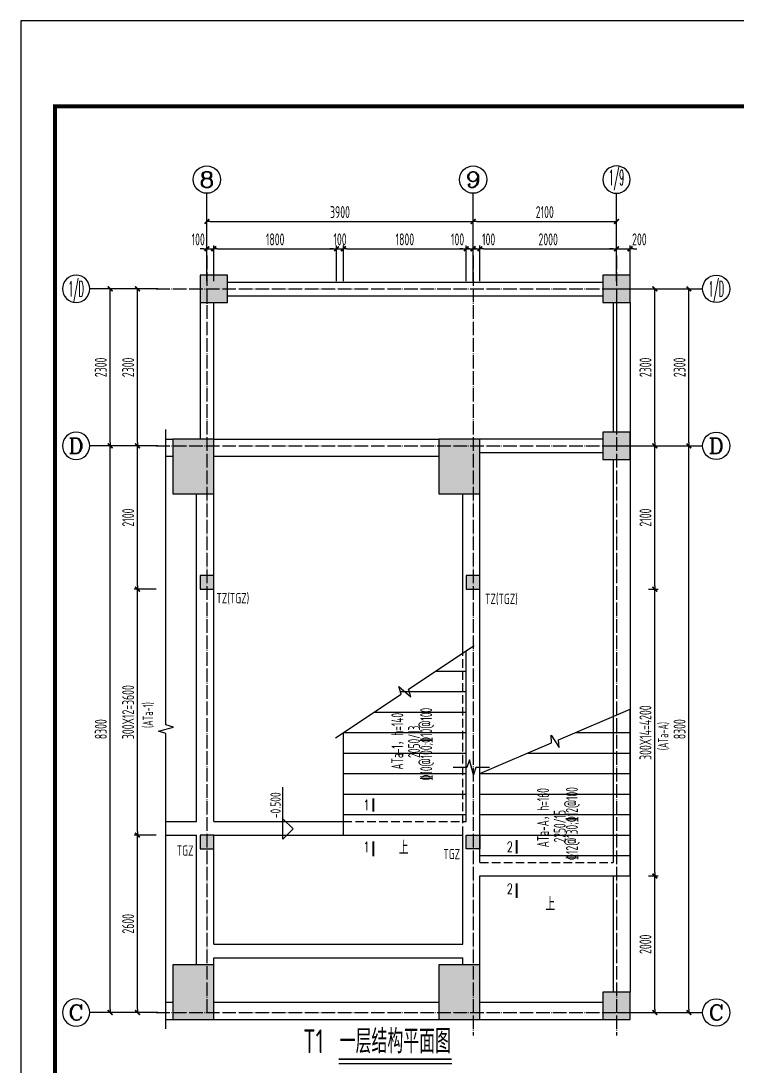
# Model space of a CAD drawing. Extents: x -441005 to 725361, y -182459 to 319313.
# Drawn here: x 437900 to 458885, y -75469 to -44850 of the extents above; entities that cross this region are included whole.
import ezdxf
from ezdxf.enums import TextEntityAlignment as Align

# ---------------------------------------------------------------- set-up
doc = ezdxf.new("R2010")
doc.units = 0
doc.header["$LTSCALE"] = 100
for name, pattern in [('DASHED', [0.75, 0.5, -0.25]), ('DOTE', [2.42, 2, -0.2, 0.02, -0.2]), ('HIDDEN', [7, 5, -2])]:
    doc.linetypes.add(name, pattern=pattern)
doc.layers.get('0').update_dxf_attribs({"linetype": 'CONTINUOUS'})
doc.layers.get('Defpoints').update_dxf_attribs({"linetype": 'CONTINUOUS'})
for name, color, linetype in [('AXIS', 3, 'CONTINUOUS'), ('AXIS_TEXT', 7, 'CONTINUOUS'), ('BEAM', 4, 'DASHED'), ('BEAM_CON', 4, 'CONTINUOUS'), ('COLU', 7, 'CONTINUOUS'), ('DIM', 3, 'CONTINUOUS'), ('DIM_SYMB', 3, 'CONTINUOUS'), ('DOTE', 8, 'DOTE'), ('D大样&索引', 7, 'CONTINUOUS'), ('GZ', 2, 'CONTINUOUS'), ('L梁图-主梁标注', 140, 'CONTINUOUS'), ('STAIR', 2, 'CONTINUOUS'), ('S说明&图名', 4, 'CONTINUOUS'), ('TEXT', 7, 'CONTINUOUS'), ('THIN', 7, 'CONTINUOUS'), ('图框', 7, 'CONTINUOUS')]:
    doc.layers.add(name, color=color, linetype=linetype)
doc.styles.add('_TCH_AXIS', font='COMPLEX', dxfattribs={"bigfont": 'GBCBIG'})
doc.styles.add('_TCH_DIM', font='tssdeng.shx', dxfattribs={"width": 0.7, "bigfont": '1.shx'})
doc.styles.add('COMPLEX', font='COMPLEX')
doc.styles.add('TSSD_Dimension', font='tssdeng.shx', dxfattribs={"width": 0.62, "bigfont": '1.shx'})
doc.styles.add('TSSD_Rein', font='Tssdeng.shx', dxfattribs={"width": 0.7, "bigfont": '1.shx'})
doc.styles.add('说明', font='romans.shx', dxfattribs={"width": 0.7, "bigfont": 'dxfs.shx'})
doc.dimstyles.new('TSSD_50_100', dxfattribs={"dimtxt": 350, "dimasz": 100, "dimexe": 100, "dimexo": 50, "dimgap": 100, "dimtad": 1, "dimdec": 0, "dimlfac": 0.5, "dimzin": 0, "dimdsep": 46, "dimtxsty": 'TSSD_Dimension', "dimblk": '_tsdbk', "dimcen": 0, "dimdle": 100, "dimclrt": 7, "dimadec": 0, "dimazin": 0, "dimtfac": 1, "dimtdec": 0, "dimtix": 1, "dimtmove": 2, "dimatfit": 3, "dimfxl": 0, "dimtolj": 1, "dimtzin": 0, "dimarcsym": 0})

# ---------------------------------------------------------------- blocks, each defined once
blk = doc.blocks.new('_AXISO')
blk.add_circle((0, 0), 0.5)
at = {"layer": 'AXIS_TEXT', "style": 'COMPLEX', "width": 1.041667}
blk.add_attdef('A', text='', height=0.56, dxfattribs=at).set_placement((-0.25, -0.28), (0.25, -0.28), align=Align.FIT)
blk = doc.blocks.new('_tsdbk')
blk.add_line((-1, 0), (0, 0))
at = {"const_width": 0.5}
blk.add_lwpolyline([(-0.7, -0.7), (0.7, 0.7)], dxfattribs=at)
blk = doc.blocks.new('*D1467')
at = {"layer": 'Defpoints', "color": 0}
for p in [(455575, -52700), (457475, -52700), (455575, -57300)]:
    blk.add_point(p, dxfattribs=at)
at = {"layer": 'DIM', "color": 0, "lineweight": -2}
for p, q in [((455625, -52700), (457575, -52700)), ((457475, -57200), (457475, -52800)), ((455625, -57300), (457575, -57300))]:
    blk.add_line(p, q, dxfattribs=at)
at = {"layer": 'DIM', "color": 0, "lineweight": -2, "xscale": 100, "yscale": 100, "zscale": 100}
for p, rotation in [((457475, -52700), 90), ((457475, -57300), 270)]:
    blk.add_blockref('_tsdbk', p, dxfattribs=dict(at, rotation=rotation))
at = {"layer": 'DIM', "color": 7, "insert": (457200, -55000), "char_height": 350, "attachment_point": 5, "rotation": 90, "style": 'TSSD_Dimension'}
blk.add_mtext('\\A1;2300', dxfattribs=at)
blk = doc.blocks.new('*D1468')
at = {"layer": 'Defpoints', "color": 0}
for p in [(456238, -69900), (456475, -69900), (456238, -73900)]:
    blk.add_point(p, dxfattribs=at)
at = {"layer": 'DIM', "color": 0, "lineweight": -2}
for p, q in [((456288, -69900), (456575, -69900)), ((456475, -73800), (456475, -70000)), ((456288, -73900), (456575, -73900))]:
    blk.add_line(p, q, dxfattribs=at)
at = {"layer": 'DIM', "color": 0, "lineweight": -2, "xscale": 100, "yscale": 100, "zscale": 100}
for p, rotation in [((456475, -69900), 90), ((456475, -73900), 270)]:
    blk.add_blockref('_tsdbk', p, dxfattribs=dict(at, rotation=rotation))
at = {"layer": 'DIM', "color": 7, "insert": (456200, -71900), "char_height": 350, "attachment_point": 5, "rotation": 90, "style": 'TSSD_Dimension'}
blk.add_mtext('\\A1;2000', dxfattribs=at)
blk = doc.blocks.new('*D1469')
at = {"layer": 'Defpoints', "color": 0}
for p in [(455375, -52700), (456475, -52700), (455375, -57300)]:
    blk.add_point(p, dxfattribs=at)
at = {"layer": 'DIM', "color": 0, "lineweight": -2}
for p, q in [((455425, -52700), (456575, -52700)), ((456475, -57200), (456475, -52800)), ((455425, -57300), (456575, -57300))]:
    blk.add_line(p, q, dxfattribs=at)
at = {"layer": 'DIM', "color": 0, "lineweight": -2, "xscale": 100, "yscale": 100, "zscale": 100}
for p, rotation in [((456475, -52700), 90), ((456475, -57300), 270)]:
    blk.add_blockref('_tsdbk', p, dxfattribs=dict(at, rotation=rotation))
at = {"layer": 'DIM', "color": 7, "insert": (456200, -55000), "char_height": 350, "attachment_point": 5, "rotation": 90, "style": 'TSSD_Dimension'}
blk.add_mtext('\\A1;2300', dxfattribs=at)
blk = doc.blocks.new('*D1470')
at = {"layer": 'Defpoints', "color": 0}
for p in [(440516, -52700), (441916, -52700), (441916, -57300)]:
    blk.add_point(p, dxfattribs=at)
at = {"layer": 'DIM', "color": 0, "lineweight": -2}
for p, q in [((441866, -52700), (440416, -52700)), ((440516, -57200), (440516, -52800)), ((441866, -57300), (440416, -57300))]:
    blk.add_line(p, q, dxfattribs=at)
at = {"layer": 'DIM', "color": 0, "lineweight": -2, "xscale": 100, "yscale": 100, "zscale": 100}
for p, rotation in [((440516, -52700), 90), ((440516, -57300), 270)]:
    blk.add_blockref('_tsdbk', p, dxfattribs=dict(at, rotation=rotation))
at = {"layer": 'DIM', "color": 7, "insert": (440241, -55000), "char_height": 350, "attachment_point": 5, "rotation": 90, "style": 'TSSD_Dimension'}
blk.add_mtext('\\A1;2300', dxfattribs=at)
blk = doc.blocks.new('*D1471')
at = {"layer": 'Defpoints', "color": 0}
for p in [(441316, -68700), (441916, -68700), (441916, -73900)]:
    blk.add_point(p, dxfattribs=at)
at = {"layer": 'DIM', "color": 0, "lineweight": -2}
for p, q in [((441866, -68700), (441216, -68700)), ((441316, -73800), (441316, -68800)), ((441866, -73900), (441216, -73900))]:
    blk.add_line(p, q, dxfattribs=at)
at = {"layer": 'DIM', "color": 0, "lineweight": -2, "xscale": 100, "yscale": 100, "zscale": 100}
for p, rotation in [((441316, -68700), 90), ((441316, -73900), 270)]:
    blk.add_blockref('_tsdbk', p, dxfattribs=dict(at, rotation=rotation))
at = {"layer": 'DIM', "color": 7, "insert": (441041, -71300), "char_height": 350, "attachment_point": 5, "rotation": 90, "style": 'TSSD_Dimension'}
blk.add_mtext('\\A1;2600', dxfattribs=at)
blk = doc.blocks.new('*D1472')
at = {"layer": 'Defpoints', "color": 0}
for p in [(441316, -52700), (441916, -52700), (441916, -57300)]:
    blk.add_point(p, dxfattribs=at)
at = {"layer": 'DIM', "color": 0, "lineweight": -2}
for p, q in [((441866, -52700), (441216, -52700)), ((441316, -57200), (441316, -52800)), ((441866, -57300), (441216, -57300))]:
    blk.add_line(p, q, dxfattribs=at)
at = {"layer": 'DIM', "color": 0, "lineweight": -2, "xscale": 100, "yscale": 100, "zscale": 100}
for p, rotation in [((441316, -52700), 90), ((441316, -57300), 270)]:
    blk.add_blockref('_tsdbk', p, dxfattribs=dict(at, rotation=rotation))
at = {"layer": 'DIM', "color": 7, "insert": (441041, -55000), "char_height": 350, "attachment_point": 5, "rotation": 90, "style": 'TSSD_Dimension'}
blk.add_mtext('\\A1;2300', dxfattribs=at)
blk = doc.blocks.new('*D1423')
at = {"layer": 'Defpoints', "color": 0}
for p in [(451150, -50725), (443350, -51725), (451150, -51725)]:
    blk.add_point(p, dxfattribs=at)
at = {"layer": 'DIM', "color": 0, "lineweight": -2}
for p, q in [((443350, -51675), (443350, -50625)), ((443450, -50725), (451050, -50725)), ((451150, -51675), (451150, -50625))]:
    blk.add_line(p, q, dxfattribs=at)
at = {"layer": 'DIM', "color": 0, "lineweight": -2, "xscale": 100, "yscale": 100, "zscale": 100, "rotation": 180}
blk.add_blockref('_tsdbk', (443350, -50725), dxfattribs=at)
at = {"layer": 'DIM', "color": 0, "lineweight": -2, "xscale": 100, "yscale": 100, "zscale": 100}
blk.add_blockref('_tsdbk', (451150, -50725), dxfattribs=at)
at = {"layer": 'DIM', "color": 7, "insert": (447250, -50450), "char_height": 350, "attachment_point": 5, "style": 'TSSD_Dimension'}
blk.add_mtext('\\A1;3900', dxfattribs=at)
blk = doc.blocks.new('*D1424')
at = {"layer": 'Defpoints', "color": 0}
for p in [(455350, -50725), (451150, -51725), (455350, -51725)]:
    blk.add_point(p, dxfattribs=at)
at = {"layer": 'DIM', "color": 0, "lineweight": -2}
for p, q in [((451150, -51675), (451150, -50625)), ((451250, -50725), (455250, -50725)), ((455350, -51675), (455350, -50625))]:
    blk.add_line(p, q, dxfattribs=at)
at = {"layer": 'DIM', "color": 0, "lineweight": -2, "xscale": 100, "yscale": 100, "zscale": 100, "rotation": 180}
blk.add_blockref('_tsdbk', (451150, -50725), dxfattribs=at)
at = {"layer": 'DIM', "color": 0, "lineweight": -2, "xscale": 100, "yscale": 100, "zscale": 100}
blk.add_blockref('_tsdbk', (455350, -50725), dxfattribs=at)
at = {"layer": 'DIM', "color": 7, "insert": (453250, -50450), "char_height": 350, "attachment_point": 5, "style": 'TSSD_Dimension'}
blk.add_mtext('\\A1;2100', dxfattribs=at)
blk = doc.blocks.new('*D1425')
at = {"layer": 'Defpoints', "color": 0}
for p in [(451350, -51525), (451150, -52525), (451350, -52525)]:
    blk.add_point(p, dxfattribs=at)
at = {"layer": 'DIM', "color": 0, "lineweight": -2}
for p, q in [((451150, -52475), (451150, -51425)), ((451350, -52475), (451350, -51425)), ((451050, -51525), (450950, -51525)), ((451150, -51525), (451350, -51525)), ((451450, -51525), (451550, -51525))]:
    blk.add_line(p, q, dxfattribs=at)
at = {"layer": 'DIM', "color": 0, "lineweight": -2, "xscale": 100, "yscale": 100, "zscale": 100}
blk.add_blockref('_tsdbk', (451150, -51525), dxfattribs=at)
at = {"layer": 'DIM', "color": 0, "lineweight": -2, "xscale": 100, "yscale": 100, "zscale": 100, "rotation": 180}
blk.add_blockref('_tsdbk', (451350, -51525), dxfattribs=at)
at = {"layer": 'DIM', "color": 7, "insert": (451605, -51250), "char_height": 350, "attachment_point": 5, "style": 'TSSD_Dimension'}
blk.add_mtext('\\A1;100', dxfattribs=at)
blk = doc.blocks.new('*D1426')
at = {"layer": 'Defpoints', "color": 0}
for p in [(443550, -51525), (443350, -52525), (443550, -52525)]:
    blk.add_point(p, dxfattribs=at)
at = {"layer": 'DIM', "color": 0, "lineweight": -2}
for p, q in [((443350, -52475), (443350, -51425)), ((443550, -52475), (443550, -51425)), ((443250, -51525), (443150, -51525)), ((443350, -51525), (443550, -51525)), ((443650, -51525), (443750, -51525))]:
    blk.add_line(p, q, dxfattribs=at)
at = {"layer": 'DIM', "color": 0, "lineweight": -2, "xscale": 100, "yscale": 100, "zscale": 100}
blk.add_blockref('_tsdbk', (443350, -51525), dxfattribs=at)
at = {"layer": 'DIM', "color": 0, "lineweight": -2, "xscale": 100, "yscale": 100, "zscale": 100, "rotation": 180}
blk.add_blockref('_tsdbk', (443550, -51525), dxfattribs=at)
at = {"layer": 'DIM', "color": 7, "insert": (443095, -51250), "char_height": 350, "attachment_point": 5, "style": 'TSSD_Dimension'}
blk.add_mtext('\\A1;100', dxfattribs=at)
blk = doc.blocks.new('*D1427')
at = {"layer": 'Defpoints', "color": 0}
for p in [(455350, -51525), (451350, -52525), (455350, -52525)]:
    blk.add_point(p, dxfattribs=at)
at = {"layer": 'DIM', "color": 0, "lineweight": -2}
for p, q in [((451350, -52475), (451350, -51425)), ((455350, -52475), (455350, -51425)), ((451450, -51525), (455250, -51525))]:
    blk.add_line(p, q, dxfattribs=at)
at = {"layer": 'DIM', "color": 0, "lineweight": -2, "xscale": 100, "yscale": 100, "zscale": 100, "rotation": 180}
blk.add_blockref('_tsdbk', (451350, -51525), dxfattribs=at)
at = {"layer": 'DIM', "color": 0, "lineweight": -2, "xscale": 100, "yscale": 100, "zscale": 100}
blk.add_blockref('_tsdbk', (455350, -51525), dxfattribs=at)
at = {"layer": 'DIM', "color": 7, "insert": (453350, -51250), "char_height": 350, "attachment_point": 5, "style": 'TSSD_Dimension'}
blk.add_mtext('\\A1;2000', dxfattribs=at)
blk = doc.blocks.new('*D1428')
at = {"layer": 'Defpoints', "color": 0}
for p in [(455750, -51525), (455350, -52525), (455750, -52525)]:
    blk.add_point(p, dxfattribs=at)
at = {"layer": 'DIM', "color": 0, "lineweight": -2}
for p, q in [((455350, -52475), (455350, -51425)), ((455750, -52475), (455750, -51425)), ((455250, -51525), (455150, -51525)), ((455350, -51525), (455750, -51525)), ((455850, -51525), (455950, -51525))]:
    blk.add_line(p, q, dxfattribs=at)
at = {"layer": 'DIM', "color": 0, "lineweight": -2, "xscale": 100, "yscale": 100, "zscale": 100}
blk.add_blockref('_tsdbk', (455350, -51525), dxfattribs=at)
at = {"layer": 'DIM', "color": 0, "lineweight": -2, "xscale": 100, "yscale": 100, "zscale": 100, "rotation": 180}
blk.add_blockref('_tsdbk', (455750, -51525), dxfattribs=at)
at = {"layer": 'DIM', "color": 7, "insert": (456022, -51250), "char_height": 350, "attachment_point": 5, "style": 'TSSD_Dimension'}
blk.add_mtext('\\A1;200', dxfattribs=at)
blk = doc.blocks.new('*D1442')
at = {"layer": 'Defpoints', "color": 0}
for p in [(447350, -51525), (447150, -52525), (447350, -52525)]:
    blk.add_point(p, dxfattribs=at)
at = {"layer": 'DIM', "color": 0, "lineweight": -2}
for p, q in [((447150, -52475), (447150, -51425)), ((447350, -52475), (447350, -51425)), ((447050, -51525), (446950, -51525)), ((447150, -51525), (447350, -51525)), ((447450, -51525), (447550, -51525))]:
    blk.add_line(p, q, dxfattribs=at)
at = {"layer": 'DIM', "color": 0, "lineweight": -2, "xscale": 100, "yscale": 100, "zscale": 100}
blk.add_blockref('_tsdbk', (447150, -51525), dxfattribs=at)
at = {"layer": 'DIM', "color": 0, "lineweight": -2, "xscale": 100, "yscale": 100, "zscale": 100, "rotation": 180}
blk.add_blockref('_tsdbk', (447350, -51525), dxfattribs=at)
at = {"layer": 'DIM', "color": 7, "insert": (447250, -51250), "char_height": 350, "attachment_point": 5, "style": 'TSSD_Dimension'}
blk.add_mtext('\\A1;100', dxfattribs=at)
blk = doc.blocks.new('*D1449')
at = {"layer": 'Defpoints', "color": 0}
for p in [(451150, -51525), (450950, -52525), (451150, -52525)]:
    blk.add_point(p, dxfattribs=at)
at = {"layer": 'DIM', "color": 0, "lineweight": -2}
for p, q in [((450950, -52475), (450950, -51425)), ((451150, -52475), (451150, -51425)), ((450850, -51525), (450750, -51525)), ((450950, -51525), (451150, -51525)), ((451250, -51525), (451350, -51525))]:
    blk.add_line(p, q, dxfattribs=at)
at = {"layer": 'DIM', "color": 0, "lineweight": -2, "xscale": 100, "yscale": 100, "zscale": 100}
blk.add_blockref('_tsdbk', (450950, -51525), dxfattribs=at)
at = {"layer": 'DIM', "color": 0, "lineweight": -2, "xscale": 100, "yscale": 100, "zscale": 100, "rotation": 180}
blk.add_blockref('_tsdbk', (451150, -51525), dxfattribs=at)
at = {"layer": 'DIM', "color": 7, "insert": (450695, -51250), "char_height": 350, "attachment_point": 5, "style": 'TSSD_Dimension'}
blk.add_mtext('\\A1;100', dxfattribs=at)
blk = doc.blocks.new('*D1450')
at = {"layer": 'Defpoints', "color": 0}
for p in [(447150, -51525), (443550, -52525), (447150, -52525)]:
    blk.add_point(p, dxfattribs=at)
at = {"layer": 'DIM', "color": 0, "lineweight": -2}
for p, q in [((443550, -52475), (443550, -51425)), ((447150, -52475), (447150, -51425)), ((443650, -51525), (447050, -51525))]:
    blk.add_line(p, q, dxfattribs=at)
at = {"layer": 'DIM', "color": 0, "lineweight": -2, "xscale": 100, "yscale": 100, "zscale": 100, "rotation": 180}
blk.add_blockref('_tsdbk', (443550, -51525), dxfattribs=at)
at = {"layer": 'DIM', "color": 0, "lineweight": -2, "xscale": 100, "yscale": 100, "zscale": 100}
blk.add_blockref('_tsdbk', (447150, -51525), dxfattribs=at)
at = {"layer": 'DIM', "color": 7, "insert": (445350, -51250), "char_height": 350, "attachment_point": 5, "style": 'TSSD_Dimension'}
blk.add_mtext('\\A1;1800', dxfattribs=at)
blk = doc.blocks.new('*D1451')
at = {"layer": 'Defpoints', "color": 0}
for p in [(450950, -51525), (447350, -52525), (450950, -52525)]:
    blk.add_point(p, dxfattribs=at)
at = {"layer": 'DIM', "color": 0, "lineweight": -2}
for p, q in [((447350, -52475), (447350, -51425)), ((450950, -52475), (450950, -51425)), ((447450, -51525), (450850, -51525))]:
    blk.add_line(p, q, dxfattribs=at)
at = {"layer": 'DIM', "color": 0, "lineweight": -2, "xscale": 100, "yscale": 100, "zscale": 100, "rotation": 180}
blk.add_blockref('_tsdbk', (447350, -51525), dxfattribs=at)
at = {"layer": 'DIM', "color": 0, "lineweight": -2, "xscale": 100, "yscale": 100, "zscale": 100}
blk.add_blockref('_tsdbk', (450950, -51525), dxfattribs=at)
at = {"layer": 'DIM', "color": 7, "insert": (449150, -51250), "char_height": 350, "attachment_point": 5, "style": 'TSSD_Dimension'}
blk.add_mtext('\\A1;1800', dxfattribs=at)
blk = doc.blocks.new('*D1474')
at = {"layer": 'Defpoints', "color": 0}
for p in [(456238, -61500), (456475, -61500), (456238, -69900)]:
    blk.add_point(p, dxfattribs=at)
at = {"layer": 'DIM', "color": 0, "lineweight": -2}
for p, q in [((456288, -61500), (456575, -61500)), ((456475, -69800), (456475, -61600)), ((456288, -69900), (456575, -69900))]:
    blk.add_line(p, q, dxfattribs=at)
at = {"layer": 'DIM', "color": 0, "lineweight": -2, "xscale": 100, "yscale": 100, "zscale": 100}
for p, rotation in [((456475, -61500), 90), ((456475, -69900), 270)]:
    blk.add_blockref('_tsdbk', p, dxfattribs=dict(at, rotation=rotation))
at = {"layer": 'DIM', "color": 7, "insert": (456200, -65700), "char_height": 350, "attachment_point": 5, "rotation": 90, "style": 'TSSD_Dimension'}
blk.add_mtext('\\A1;300X14=4200', dxfattribs=at)
blk = doc.blocks.new('*D1475')
at = {"layer": 'Defpoints', "color": 0}
for p in [(456238, -57300), (456475, -57300), (456238, -61500)]:
    blk.add_point(p, dxfattribs=at)
at = {"layer": 'DIM', "color": 0, "lineweight": -2}
for p, q in [((456288, -57300), (456575, -57300)), ((456475, -61400), (456475, -57400)), ((456288, -61500), (456575, -61500))]:
    blk.add_line(p, q, dxfattribs=at)
at = {"layer": 'DIM', "color": 0, "lineweight": -2, "xscale": 100, "yscale": 100, "zscale": 100}
for p, rotation in [((456475, -57300), 90), ((456475, -61500), 270)]:
    blk.add_blockref('_tsdbk', p, dxfattribs=dict(at, rotation=rotation))
at = {"layer": 'DIM', "color": 7, "insert": (456200, -59400), "char_height": 350, "attachment_point": 5, "rotation": 90, "style": 'TSSD_Dimension'}
blk.add_mtext('\\A1;2100', dxfattribs=at)
blk = doc.blocks.new('*D1476')
at = {"layer": 'Defpoints', "color": 0}
for p in [(456238, -57300), (457475, -57300), (456238, -73900)]:
    blk.add_point(p, dxfattribs=at)
at = {"layer": 'DIM', "color": 0, "lineweight": -2}
for p, q in [((456288, -57300), (457575, -57300)), ((457475, -73800), (457475, -57400)), ((456288, -73900), (457575, -73900))]:
    blk.add_line(p, q, dxfattribs=at)
at = {"layer": 'DIM', "color": 0, "lineweight": -2, "xscale": 100, "yscale": 100, "zscale": 100}
for p, rotation in [((457475, -57300), 90), ((457475, -73900), 270)]:
    blk.add_blockref('_tsdbk', p, dxfattribs=dict(at, rotation=rotation))
at = {"layer": 'DIM', "color": 7, "insert": (457200, -65600), "char_height": 350, "attachment_point": 5, "rotation": 90, "style": 'TSSD_Dimension'}
blk.add_mtext('\\A1;8300', dxfattribs=at)
blk = doc.blocks.new('*D1477')
at = {"layer": 'Defpoints', "color": 0}
for p in [(441316, -61500), (441916, -61500), (441916, -68700)]:
    blk.add_point(p, dxfattribs=at)
at = {"layer": 'DIM', "color": 0, "lineweight": -2}
for p, q in [((441866, -61500), (441216, -61500)), ((441316, -68600), (441316, -61600)), ((441866, -68700), (441216, -68700))]:
    blk.add_line(p, q, dxfattribs=at)
at = {"layer": 'DIM', "color": 0, "lineweight": -2, "xscale": 100, "yscale": 100, "zscale": 100}
for p, rotation in [((441316, -61500), 90), ((441316, -68700), 270)]:
    blk.add_blockref('_tsdbk', p, dxfattribs=dict(at, rotation=rotation))
at = {"layer": 'DIM', "color": 7, "insert": (441041, -65100), "char_height": 350, "attachment_point": 5, "rotation": 90, "style": 'TSSD_Dimension'}
blk.add_mtext('\\A1;300X12=3600', dxfattribs=at)
blk = doc.blocks.new('*D1478')
at = {"layer": 'Defpoints', "color": 0}
for p in [(441316, -57300), (441916, -57300), (441916, -61500)]:
    blk.add_point(p, dxfattribs=at)
at = {"layer": 'DIM', "color": 0, "lineweight": -2}
for p, q in [((441866, -57300), (441216, -57300)), ((441316, -61400), (441316, -57400)), ((441866, -61500), (441216, -61500))]:
    blk.add_line(p, q, dxfattribs=at)
at = {"layer": 'DIM', "color": 0, "lineweight": -2, "xscale": 100, "yscale": 100, "zscale": 100}
for p, rotation in [((441316, -57300), 90), ((441316, -61500), 270)]:
    blk.add_blockref('_tsdbk', p, dxfattribs=dict(at, rotation=rotation))
at = {"layer": 'DIM', "color": 7, "insert": (441041, -59400), "char_height": 350, "attachment_point": 5, "rotation": 90, "style": 'TSSD_Dimension'}
blk.add_mtext('\\A1;2100', dxfattribs=at)
blk = doc.blocks.new('*D1481')
at = {"layer": 'Defpoints', "color": 0}
for p in [(440516, -57300), (441916, -57300), (441916, -73900)]:
    blk.add_point(p, dxfattribs=at)
at = {"layer": 'DIM', "color": 0, "lineweight": -2}
for p, q in [((441866, -57300), (440416, -57300)), ((440516, -73800), (440516, -57400)), ((441866, -73900), (440416, -73900))]:
    blk.add_line(p, q, dxfattribs=at)
at = {"layer": 'DIM', "color": 0, "lineweight": -2, "xscale": 100, "yscale": 100, "zscale": 100}
for p, rotation in [((440516, -57300), 90), ((440516, -73900), 270)]:
    blk.add_blockref('_tsdbk', p, dxfattribs=dict(at, rotation=rotation))
at = {"layer": 'DIM', "color": 7, "insert": (440241, -65600), "char_height": 350, "attachment_point": 5, "rotation": 90, "style": 'TSSD_Dimension'}
blk.add_mtext('\\A1;8300', dxfattribs=at)
blk = doc.blocks.new('A2+1_2')
at = {"layer": '图框'}
blk.add_lwpolyline([(0, 0), (89100, 0), (89100, 42000), (0, 42000)], close=True, dxfattribs=at)
at = {"layer": '图框', "const_width": 120}
blk.add_lwpolyline([(2500, 1000), (88100, 1000), (88100, 41000), (2500, 41000)], close=True, dxfattribs=at)

msp = doc.modelspace()

# ---------------------------------------------------------------- hatches: boundary and pattern name
at = {"layer": 'COLU'}
for points in [[(443950, -52300), (443150, -52300), (443150, -53100), (443950, -53100)], [(455750, -52300), (454950, -52300), (454950, -53100), (455750, -53100)], [(455750, -56900), (454950, -56900), (454950, -57700), (455750, -57700)], [(443550, -58700), (443550, -57100), (442350, -57100), (442350, -58700)], [(451350, -58700), (451350, -57100), (450150, -57100), (450150, -58700)], [(443550, -74100), (443550, -72500), (442350, -72500), (442350, -74100)], [(451350, -74100), (451350, -72500), (450150, -72500), (450150, -74100)], [(454950, -74100), (455750, -74100), (455750, -73300), (454950, -73300)]]:
    msp.add_hatch(color=251, dxfattribs=at).paths.add_polyline_path(points)
at = {"layer": 'GZ'}
for points in [[(443150, -61500), (443550, -61500), (443550, -61100), (443150, -61100)], [(450950, -61500), (451350, -61500), (451350, -61100), (450950, -61100)], [(443150, -69100), (443550, -69100), (443550, -68700), (443150, -68700)], [(451350, -69100), (450950, -69100), (450950, -68700), (451350, -68700)]]:
    msp.add_hatch(color=252, dxfattribs=at).paths.add_polyline_path(points)

# ---------------------------------------------------------------- linework, layer by layer
at = {"layer": 'AXIS'}
for p, q in [((443350, -51725), (443350, -49900)), ((451150, -51725), (451150, -49900)), ((455350, -51500), (455350, -49900)), ((441916.5, -52700), (439916.5, -52700)), ((455375, -52700), (457875, -52700)), ((441916.5, -57300), (439916.5, -57300)), ((455375, -57300), (457875, -57300)), ((441916.5, -73900), (439916.5, -73900)), ((455375, -73900), (457875, -73900))]:
    msp.add_line(p, q, dxfattribs=at)
at = {"layer": 'BEAM', "linetype": 'HIDDEN', "ltscale": 0.5}
for p, q in [((450850, -68700), (450850, -63366.7)), ((447350, -68300), (450950, -68300)), ((451350, -69500), (455250, -69500))]:
    msp.add_line(p, q, dxfattribs=at)
at = {"layer": 'BEAM_CON'}
for p, q in [((443950, -52500), (454950, -52500)), ((443950, -52900), (454950, -52900)), ((443150, -53100), (443150, -57100)), ((443550, -57100), (443550, -53100)), ((455250, -53100), (455250, -56900)), ((455350, -53100), (455350, -56900)), ((455750, -53100), (455750, -73300)), ((442150, -57100), (442350, -57100)), ((443550, -57100), (450150, -57100)), ((454950, -57100), (451350, -57100)), ((454950, -57500), (451350, -57500)), ((442150, -57600), (442350, -57600)), ((443550, -57600), (450150, -57600)), ((455250, -57700), (455250, -69500)), ((443050, -68300), (443050, -58700)), ((443550, -68300), (443550, -58700)), ((450850, -63366.7), (450850, -58700)), ((451350, -69500), (451350, -58700)), ((442150, -68300), (443050, -68300)), ((443550, -68300), (447350, -68300)), ((442150, -68700), (443050, -68700)), ((443050, -72500), (443050, -68700)), ((443550, -68700), (450850, -68700)), ((443550, -71900), (443550, -68700)), ((450850, -71900), (450850, -68696.7)), ((451350, -72500), (451350, -69900)), ((451350, -69900), (455250, -69900)), ((455250, -69900), (455250, -73300)), ((443550, -71900), (450850, -71900)), ((443550, -72300), (450850, -72300)), ((443550, -72500), (443550, -72300)), ((450850, -72500), (450850, -72300)), ((442150, -73600), (442350, -73600)), ((443550, -73600), (450150, -73600)), ((451350, -73600), (454950, -73600)), ((442150, -74100), (442350, -74100)), ((443550, -74100), (450150, -74100)), ((451350, -74100), (454950, -74100))]:
    msp.add_line(p, q, dxfattribs=at)
at = {"layer": 'COLU'}
for points in [[(443150, -53100), (443950, -53100), (443950, -52300), (443150, -52300)], [(454950, -53100), (455750, -53100), (455750, -52300), (454950, -52300)], [(454950, -57700), (455750, -57700), (455750, -56900), (454950, -56900)], [(443550, -58700), (443550, -57100), (442350, -57100), (442350, -58700)], [(451350, -58700), (451350, -57100), (450150, -57100), (450150, -58700)], [(443550, -74100), (443550, -72500), (442350, -72500), (442350, -74100)], [(451350, -74100), (451350, -72500), (450150, -72500), (450150, -74100)], [(454950, -74100), (455750, -74100), (455750, -73300), (454950, -73300)]]:
    msp.add_lwpolyline(points, close=True, dxfattribs=at)
at = {"layer": 'DIM'}
for points in [[(449195.2, -68650, 0, 0, 0), (449195.2, -65000.6, 80, 0, 0), (449195.2, -64700.6, 0, 0, 0)], [(453465, -70325, 0, 0, 0), (453465, -66675.6, 80, 0, 0), (453465, -66375.6, 0, 0, 0)]]:
    msp.add_lwpolyline(points, format="xyseb", dxfattribs=at)
at = {"layer": 'DIM_SYMB'}
msp.add_lwpolyline([(451350, -66900), (453446.6, -66001.5), (453434.1, -65778.3), (453667.6, -66135.2), (453653.4, -65912.8), (455750, -65014.3)], dxfattribs=at)
at = {"layer": 'DOTE', "ltscale": 2}
for p, q in [((443350, -51725), (443350, -73900)), ((451150, -51725), (451150, -74575)), ((455350, -51725), (455350, -74575)), ((441866.5, -52700), (455375, -52700)), ((441866.5, -57300), (455375, -57300)), ((441866.5, -73900), (455350, -73900))]:
    msp.add_line(p, q, dxfattribs=at)
at = {"layer": 'D大样&索引', "color": 2, "const_width": 60}
for points in [[(448226.2, -68016.6), (448226.2, -67621)], [(448226.2, -69322.7), (448226.2, -68886.8)], [(452426.2, -69241.6), (452426.2, -68846)], [(452426.2, -70547.7), (452426.2, -70111.8)]]:
    msp.add_lwpolyline(points, dxfattribs=at)
at = {"layer": 'GZ', "color": 2}
for points in [[(443150, -61500), (443550, -61500), (443550, -61100), (443150, -61100)], [(450950, -61500), (451350, -61500), (451350, -61100), (450950, -61100)], [(443150, -69100), (443550, -69100), (443550, -68700), (443150, -68700)], [(451350, -69100), (450950, -69100), (450950, -68700), (451350, -68700)]]:
    msp.add_lwpolyline(points, close=True, dxfattribs=at)
at = {"layer": 'STAIR'}
for p, q in [((450950, -68300), (450950, -63300)), ((450050, -63900), (450950, -63900)), ((449021.1, -64500), (450950, -64500)), ((448250, -65100), (450950, -65100)), ((455750, -69900), (455750, -65014.3)), ((447350, -65700), (450950, -65700)), ((447350, -68700), (447350, -65700)), ((447350, -66300), (450950, -66300)), ((447350, -66900), (450950, -66900)), ((447350, -67500), (450950, -67500)), ((447350, -68100), (450950, -68100)), ((447350, -68700), (450850, -68700))]:
    msp.add_line(p, q, dxfattribs=at)
for points in [[(447117, -65855.3), (449041.8, -64572.1), (448978, -64350.2), (449322, -64649.8), (449258.2, -64427.9), (451183, -63144.7)], [(454150, -65700), (455750, -65700)], [(452750, -66300), (455750, -66300)], [(451350, -66900), (455750, -66900)], [(451350, -67500), (455750, -67500)], [(451350, -68100), (455750, -68100)], [(451350, -68700), (455750, -68700)], [(451350, -69300), (455750, -69300)], [(451350, -69900), (455750, -69900)]]:
    msp.add_lwpolyline(points, dxfattribs=at)
at = {"layer": 'S说明&图名'}
msp.add_line((447215.5, -75389.2), (450525.9, -75389.2), dxfattribs=at)
msp.add_lwpolyline([(447215.5, -75263.2, 52.5, 52.5, 0), (450525.9, -75263.2, 0, 0, 0)], format="xyseb", dxfattribs=at)
at = {"layer": 'TEXT', "color": 3}
for p, q in [((445575.3, -68822.7), (445575.3, -67297.2)), ((445875.3, -68522.7), (445575.3, -68222.7)), ((445875.3, -68522.7), (445575.3, -68822.7))]:
    msp.add_line(p, q, dxfattribs=at)
at = {"layer": 'THIN'}
for points in [[(442150, -74380), (442150, -65730), (441930, -65660), (442370, -65540), (442150, -65470), (442150, -56820)], [(451630, -66720.6), (451230, -66720.6), (451160, -66940.6), (451040, -66500.6), (450970, -66720.6), (450570, -66720.6)]]:
    msp.add_lwpolyline(points, dxfattribs=at)

# ---------------------------------------------------------------- block references
at = {"rotation": 270}
msp.add_blockref('A2+1_2', (437900, -44850), dxfattribs=at)
at = {"layer": 'AXIS'}
ref = msp.add_blockref('_AXISO', (443350, -49500), dxfattribs=dict(at, xscale=800, yscale=800, zscale=800))
ref.add_attrib('A', '8', dxfattribs={"layer": 'AXIS_TEXT', "height": 452.5, "style": '_TCH_AXIS', "width": 1.5}).set_placement((443123.7, -49726.3), (443576.3, -49726.3), align=Align.FIT)
ref = msp.add_blockref('_AXISO', (451150, -49500), dxfattribs=dict(at, xscale=800, yscale=800, zscale=800))
ref.add_attrib('A', '9', dxfattribs={"layer": 'AXIS_TEXT', "height": 452.5, "style": '_TCH_AXIS', "width": 1.5}).set_placement((450923.7, -49726.3), (451376.3, -49726.3), align=Align.FIT)
ref = msp.add_blockref('_AXISO', (455350, -49500), dxfattribs=dict(at, xscale=-800, yscale=800, zscale=800, rotation=180))
ref.add_attrib('A', '1/9', dxfattribs={"layer": 'AXIS_TEXT', "height": 452.55, "style": '_TCH_AXIS', "width": 0.411765}).set_placement((455123.7, -49661.6), (455576.3, -49661.6), align=Align.FIT)
ref = msp.add_blockref('_AXISO', (439516.5, -52700), dxfattribs=dict(at, xscale=-800, yscale=800, zscale=800))
ref.add_attrib('A', '1/D', dxfattribs={"layer": 'AXIS_TEXT', "height": 452.55, "style": '_TCH_AXIS', "width": 0.388889}).set_placement((439290.2, -52926.3), (439742.7, -52926.3), align=Align.FIT)
ref = msp.add_blockref('_AXISO', (458275, -52700), dxfattribs=dict(at, xscale=800, yscale=800, zscale=800))
ref.add_attrib('A', '1/D', dxfattribs={"layer": 'AXIS_TEXT', "height": 452.55, "style": '_TCH_AXIS', "width": 0.388889}).set_placement((458048.7, -52926.3), (458501.3, -52926.3), align=Align.FIT)
ref = msp.add_blockref('_AXISO', (439516.5, -57300), dxfattribs=dict(at, xscale=-800, yscale=800, zscale=800))
ref.add_attrib('A', 'D', dxfattribs={"layer": 'AXIS_TEXT', "height": 452.5, "style": '_TCH_AXIS', "width": 1.235294}).set_placement((439290.2, -57526.3), (439742.7, -57526.3), align=Align.FIT)
ref = msp.add_blockref('_AXISO', (458275, -57300), dxfattribs=dict(at, xscale=800, yscale=800, zscale=800))
ref.add_attrib('A', 'D', dxfattribs={"layer": 'AXIS_TEXT', "height": 452.5, "style": '_TCH_AXIS', "width": 1.235294}).set_placement((458048.7, -57526.3), (458501.3, -57526.3), align=Align.FIT)
ref = msp.add_blockref('_AXISO', (439516.5, -73900), dxfattribs=dict(at, xscale=-800, yscale=800, zscale=800))
ref.add_attrib('A', 'C', dxfattribs={"layer": 'AXIS_TEXT', "height": 452.5, "style": '_TCH_AXIS', "width": 1.4}).set_placement((439290.2, -74126.3), (439742.7, -74126.3), align=Align.FIT)
ref = msp.add_blockref('_AXISO', (458275, -73900), dxfattribs=dict(at, xscale=800, yscale=800, zscale=800))
ref.add_attrib('A', 'C', dxfattribs={"layer": 'AXIS_TEXT', "height": 452.5, "style": '_TCH_AXIS', "width": 1.4}).set_placement((458048.7, -74126.3), (458501.3, -74126.3), align=Align.FIT)

# ---------------------------------------------------------------- texts
at = {"layer": 'DIM', "color": 6, "style": 'TSSD_Rein', "width": 0.6}
for s, p in [('(ATa-1)', (441770.7, -65564.3)), ('(ATa-A)', (456870.7, -66214.3))]:
    msp.add_text(s, height=300, rotation=90.00039, dxfattribs=at).set_placement(p)
at = {"layer": 'DIM', "style": '说明', "width": 0.7}
for p in [(448975.9, -69269.4), (453275.9, -70919.4)]:
    msp.add_text('上', height=400, dxfattribs=at).set_placement(p)
at = {"layer": 'D大样&索引', "color": 2, "style": '说明', "width": 0.7}
for s, p in [('1', (447935.7, -67971.3)), ('1', (447935.7, -69200.8)), ('2', (452135.7, -69196.3)), ('2', (452135.7, -70425.8))]:
    msp.add_text(s, height=300, dxfattribs=at).set_placement(p)
at = {"layer": 'GZ', "color": 2, "style": '_TCH_DIM', "width": 0.705882}
for s, p in [('TZ(TGZ)', (443629.3, -61910.4)), ('TZ(TGZ)', (451500.1, -61933.1)), ('TGZ', (442465.4, -69307.1)), ('TGZ', (450278, -69407.1))]:
    msp.add_text(s, height=300, dxfattribs=at).set_placement(p)
at = {"layer": 'L梁图-主梁标注', "style": 'TSSD_Rein', "width": 0.6}
for s, p in [('ATa-1，h=140', (449104.3, -66783.1)), ('%%13210@100;%%13210@100', (449949.5, -67107.7)), ('2050/13', (449593.9, -66437.8)), ('%%13212@130;%%13212@100', (454219.3, -69435)), ('ATa-A，h=160', (453374.1, -69060.4)), ('2250/15', (453863.7, -68915))]:
    msp.add_text(s, height=350, rotation=90.00039, dxfattribs=at).set_placement(p)
at = {"layer": 'S说明&图名', "color": 7, "linetype": 'Continuous', "style": 'TSSD_Rein', "width": 0.7}
for s, p in [('T1', (446470.7, -75093.7)), ('一层结构平面图', (448870.7, -75093.7))]:
    msp.add_text(s, height=700, dxfattribs=at).set_placement(p, align=Align.CENTER)
at = {"layer": 'TEXT', "style": '_TCH_DIM', "width": 0.705882}
msp.add_text('-0.500', height=300, rotation=90, dxfattribs=at).set_placement((445511.1, -68207.6))

# ---------------------------------------------------------------- dimensions: what is measured, and where the dimension line sits
at = {"layer": 'DIM'}
for p1, p2, distance, picture, middle in [((443350, -51725), (451150, -51725), 1000, '*D1423', (447250, -50450)), ((451150, -51725), (455350, -51725), 1000, '*D1424', (453250, -50450)), ((443550, -52525), (447150, -52525), 1000, '*D1450', (445350, -51250)), ((447150, -52525), (447350, -52525), 1000, '*D1442', (447250, -51250)), ((447350, -52525), (450950, -52525), 1000, '*D1451', (449150, -51250)), ((451350, -52525), (455350, -52525), 1000, '*D1427', (453350, -51250)), ((441916.5, -57300), (441916.5, -52700), 1400, '*D1470', (440241.5, -55000)), ((441916.5, -57300), (441916.5, -52700), 600, '*D1472', (441041.5, -55000)), ((455375, -57300), (455375, -52700), -1100, '*D1469', (456200, -55000)), ((455575, -57300), (455575, -52700), -1900, '*D1467', (457200, -55000)), ((441916.5, -73900), (441916.5, -57300), 1400, '*D1481', (440241.5, -65600)), ((441916.5, -61500), (441916.5, -57300), 600, '*D1478', (441041.5, -59400)), ((456238.2, -61500), (456238.2, -57300), -236.8, '*D1475', (456200, -59400)), ((456238.2, -73900), (456238.2, -57300), -1236.8, '*D1476', (457200, -65600)), ((441916.5, -73900), (441916.5, -68700), 600, '*D1471', (441041.5, -71300)), ((456238.2, -73900), (456238.2, -69900), -236.8, '*D1468', (456200, -71900))]:
    dim = msp.add_aligned_dim(p1=p1, p2=p2, distance=distance, dimstyle='TSSD_50_100', dxfattribs=at)
    dim.commit()
    dim.dimension.update_dxf_attribs({"geometry": picture, "text_midpoint": middle})
for base, p1, p2, picture, middle in [((443550, -51525), (443350, -52525), (443550, -52525), '*D1426', (443094.7, -51250)), ((451150, -51525), (450950, -52525), (451150, -52525), '*D1449', (450694.7, -51250)), ((451350, -51525), (451150, -52525), (451350, -52525), '*D1425', (451605.3, -51250)), ((455750, -51525), (455350, -52525), (455750, -52525), '*D1428', (456022, -51250))]:
    dim = msp.add_linear_dim(base=base, p1=p1, p2=p2, angle=0, dimstyle='TSSD_50_100', dxfattribs=at)
    dim.commit()
    dim.dimension.update_dxf_attribs({"geometry": picture, "text_midpoint": middle, "dimtype": 161})
for p1, p2, distance, text, picture, middle in [((441916.5, -68700), (441916.5, -61500), 600, '300X12=<>', '*D1477', (441041.5, -65100)), ((456238.2, -69900), (456238.2, -61500), -236.8, '300X14=<>', '*D1474', (456200, -65700))]:
    dim = msp.add_aligned_dim(p1=p1, p2=p2, distance=distance, text=text, dimstyle='TSSD_50_100', dxfattribs=at)
    dim.commit()
    dim.dimension.update_dxf_attribs({"geometry": picture, "text_midpoint": middle})

doc.saveas('drawing.dxf')
